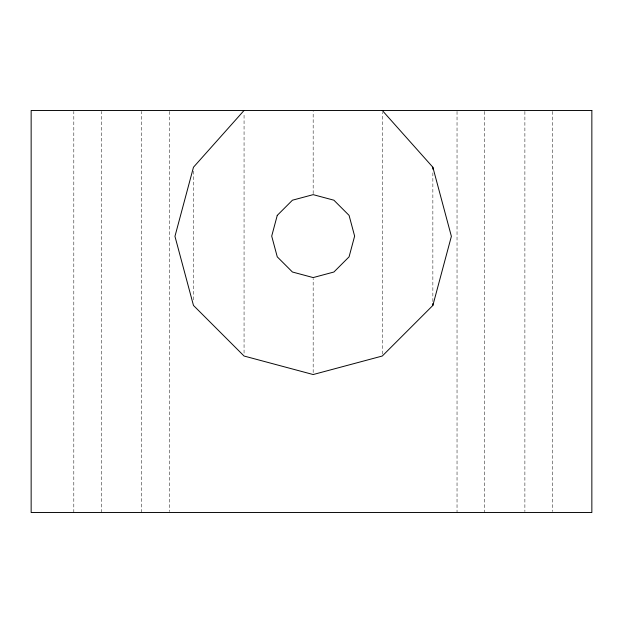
<?xml version="1.0" encoding="UTF-8"?>
<svg xmlns="http://www.w3.org/2000/svg" width="623" height="623" viewBox="0 0 623 623"><rect width="100%" height="100%" fill="white"/><g stroke="black" fill="none" stroke-linecap="round" stroke-linejoin="round"><path stroke-width="0.47" stroke-dasharray="3.12 2.34" d="M73.81 512.534L73.81 111.439M101.456 512.534L101.456 111.439M141.662 512.534L141.662 111.439M244.06 353.116L244.06 113.378M313.167 372.601L313.167 278.543M313.167 193.683L313.167 111.431M382.273 354.082L382.273 112.405M432.86 301.548L432.86 171.123M552.523 111.439L552.523 511.569M524.885 111.439L524.885 511.569M484.678 111.439L484.678 512.534M457.033 111.439L457.033 512.534M193.473 171.123L193.473 301.548M169.3 111.439L169.3 511.569"/><path stroke-width="0.93" d="M244.06 110.466L193.473 167.229L174.954 236.335L193.473 305.441L244.06 356.029L313.167 374.54L382.273 356.029L432.86 305.441L432.86 303.494M432.86 169.176L432.86 167.229L382.273 110.466M432.86 305.441L451.379 236.335L432.86 167.229M277.258 215.379L271.706 236.109L277.258 256.847L292.436 272.017L313.167 277.578L333.897 272.017L349.075 256.847L354.627 236.109L349.075 215.379L333.897 200.201L313.167 194.649L292.436 200.201L277.258 215.379M591.85 110.466L31.15 110.466L31.15 512.534L591.85 512.534L591.85 110.466"/></g></svg>
